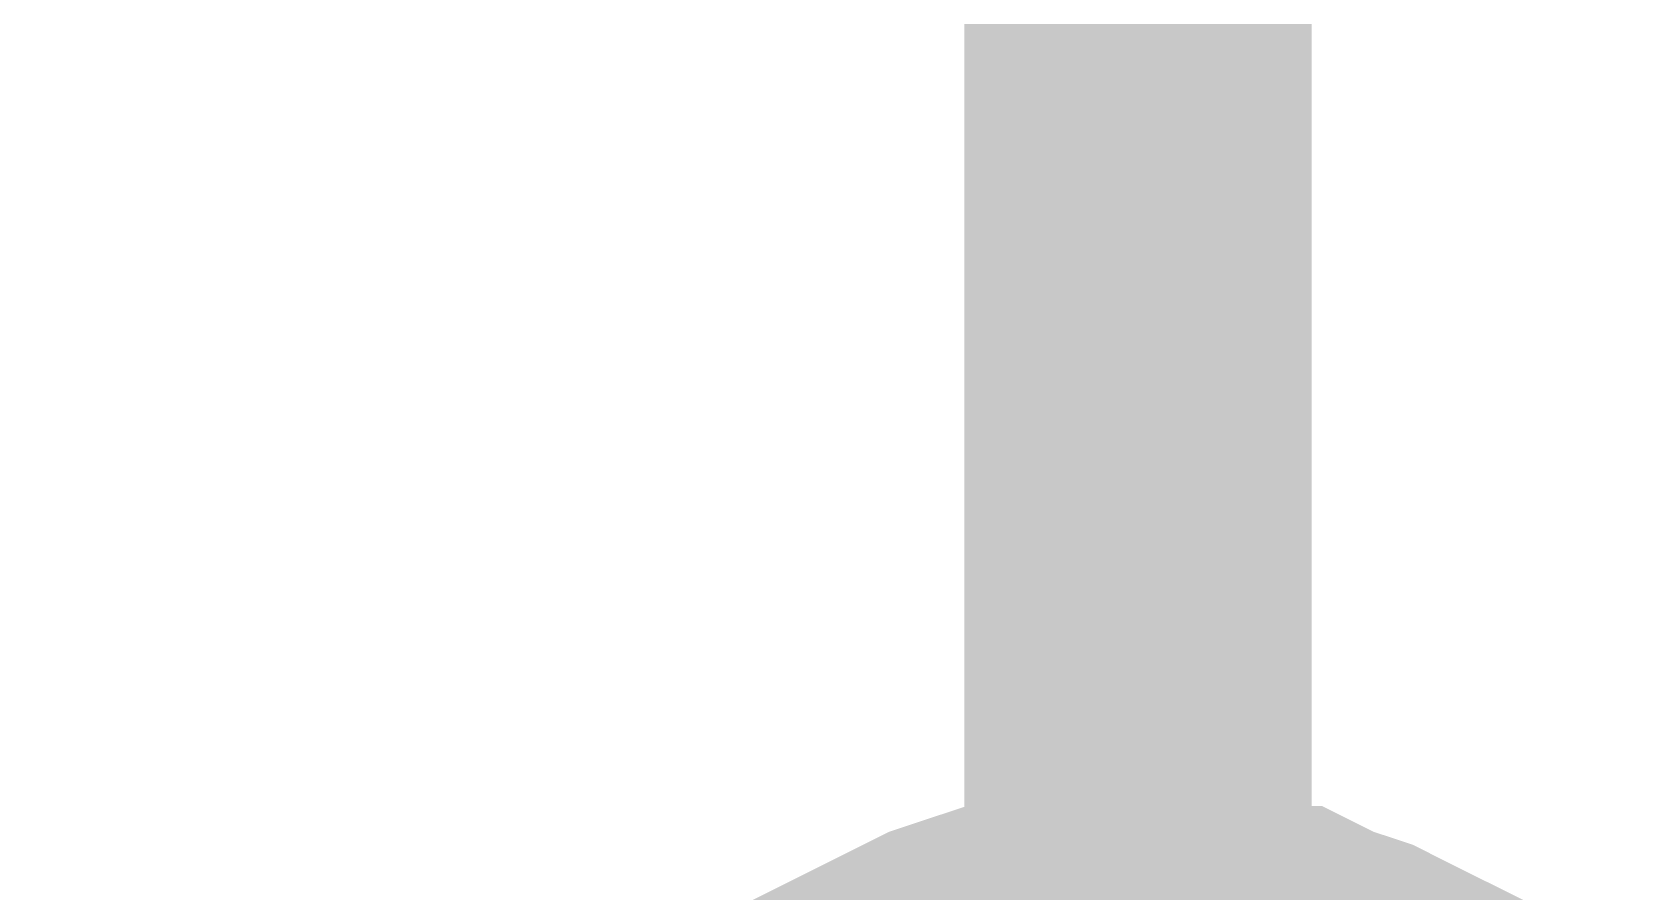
# Model space of a CAD drawing. Header units: inches. Extents: x 0 to 432, y 0 to 280.
# Drawn here: x 95.574 to 96.959, y 168.21 to 168.952 of the extents above; entities that cross this region are included whole.
import ezdxf

# ---------------------------------------------------------------- set-up
doc = ezdxf.new("R2010")
doc.units = ezdxf.units.IN
doc.layers.add('Sheet', color=255, linetype='Continuous')

msp = doc.modelspace()

# ---------------------------------------------------------------- linework, layer by layer
at = {"layer": 'Sheet'}
for points in [[(86.3645, 167.6288, 0.2997, 0.2997, 0), (96.5283, 167.6288, 0.2997, 0.2997, 0), (96.5283, 170.178, 0.2997, 0.2997, 0)], [(96.2363, 168.0555, 0.2997, 0.2997, 0), (96.2588, 168.0667, 0.2997, 0.2997, 0), (96.2812, 168.078, 0.2997, 0.2997, 0), (96.3037, 168.0892, 0.2997, 0.2997, 0), (96.3262, 168.1004, 0.2997, 0.2997, 0), (96.3486, 168.1117, 0.2997, 0.2997, 0), (96.3711, 168.1229, 0.2997, 0.2997, 0), (96.4048, 168.1341, 0.2997, 0.2997, 0), (96.4272, 168.1341, 0.2997, 0.2997, 0), (96.4497, 168.1341, 0.2997, 0.2997, 0), (96.4722, 168.1453, 0.2997, 0.2997, 0), (96.5059, 168.1453, 0.2997, 0.2997, 0), (96.5283, 168.1453, 0.2997, 0.2997, 0)], [(96.2363, 168.0555, 0.2997, 0.2997, 0), (96.2588, 168.0667, 0.2997, 0.2997, 0), (96.2812, 168.078, 0.2997, 0.2997, 0), (96.3037, 168.0892, 0.2997, 0.2997, 0), (96.3262, 168.1004, 0.2997, 0.2997, 0), (96.3486, 168.1117, 0.2997, 0.2997, 0), (96.3711, 168.1229, 0.2997, 0.2997, 0), (96.4048, 168.1341, 0.2997, 0.2997, 0), (96.4272, 168.1341, 0.2997, 0.2997, 0), (96.4497, 168.1341, 0.2997, 0.2997, 0), (96.4722, 168.1453, 0.2997, 0.2997, 0), (96.5059, 168.1453, 0.2997, 0.2997, 0), (96.5283, 168.1453, 0.2997, 0.2997, 0)], [(96.2363, 168.0555, 0.2997, 0.2997, 0), (96.2588, 168.0667, 0.2997, 0.2997, 0), (96.2812, 168.078, 0.2997, 0.2997, 0), (96.3037, 168.0892, 0.2997, 0.2997, 0), (96.3262, 168.1004, 0.2997, 0.2997, 0), (96.3486, 168.1117, 0.2997, 0.2997, 0), (96.3711, 168.1229, 0.2997, 0.2997, 0), (96.4048, 168.1341, 0.2997, 0.2997, 0), (96.4272, 168.1341, 0.2997, 0.2997, 0), (96.4497, 168.1341, 0.2997, 0.2997, 0), (96.4722, 168.1453, 0.2997, 0.2997, 0), (96.5059, 168.1453, 0.2997, 0.2997, 0), (96.5283, 168.1453, 0.2997, 0.2997, 0)], [(96.2363, 168.0555, 0.2997, 0.2997, 0), (96.2588, 168.0667, 0.2997, 0.2997, 0), (96.2812, 168.078, 0.2997, 0.2997, 0), (96.3037, 168.0892, 0.2997, 0.2997, 0), (96.3262, 168.1004, 0.2997, 0.2997, 0), (96.3486, 168.1117, 0.2997, 0.2997, 0), (96.3711, 168.1229, 0.2997, 0.2997, 0), (96.4048, 168.1341, 0.2997, 0.2997, 0), (96.4272, 168.1341, 0.2997, 0.2997, 0), (96.4497, 168.1341, 0.2997, 0.2997, 0), (96.4722, 168.1453, 0.2997, 0.2997, 0), (96.5059, 168.1453, 0.2997, 0.2997, 0), (96.5283, 168.1453, 0.2997, 0.2997, 0)], [(96.5283, 168.1453, 0.2997, 0.2997, 0), (96.5283, 168.1453, 0.2997, 0.2997, 0)], [(96.5283, 168.1453, 0.2997, 0.2997, 0), (96.5508, 168.1453, 0.2997, 0.2997, 0), (96.5845, 168.1453, 0.2997, 0.2997, 0), (96.6069, 168.1341, 0.2997, 0.2997, 0), (96.6294, 168.1341, 0.2997, 0.2997, 0), (96.6519, 168.1341, 0.2997, 0.2997, 0), (96.6743, 168.1229, 0.2997, 0.2997, 0), (96.708, 168.1117, 0.2997, 0.2997, 0), (96.7305, 168.1004, 0.2997, 0.2997, 0), (96.7529, 168.0892, 0.2997, 0.2997, 0), (96.7754, 168.078, 0.2997, 0.2997, 0), (96.7866, 168.0667, 0.2997, 0.2997, 0), (96.8091, 168.0555, 0.2997, 0.2997, 0)], [(96.5283, 168.1453, 0.2997, 0.2997, 0), (96.5283, 168.1453, 0.2997, 0.2997, 0)], [(96.5283, 168.1453, 0.2997, 0.2997, 0), (96.5508, 168.1453, 0.2997, 0.2997, 0), (96.5845, 168.1453, 0.2997, 0.2997, 0), (96.6069, 168.1341, 0.2997, 0.2997, 0), (96.6294, 168.1341, 0.2997, 0.2997, 0), (96.6519, 168.1341, 0.2997, 0.2997, 0), (96.6743, 168.1229, 0.2997, 0.2997, 0), (96.708, 168.1117, 0.2997, 0.2997, 0), (96.7305, 168.1004, 0.2997, 0.2997, 0), (96.7529, 168.0892, 0.2997, 0.2997, 0), (96.7754, 168.078, 0.2997, 0.2997, 0), (96.7866, 168.0667, 0.2997, 0.2997, 0), (96.8091, 168.0555, 0.2997, 0.2997, 0)], [(96.5283, 168.1453, 0.2997, 0.2997, 0), (96.5283, 168.1453, 0.2997, 0.2997, 0)], [(96.5283, 168.1453, 0.2997, 0.2997, 0), (96.5508, 168.1453, 0.2997, 0.2997, 0), (96.5845, 168.1453, 0.2997, 0.2997, 0), (96.6069, 168.1341, 0.2997, 0.2997, 0), (96.6294, 168.1341, 0.2997, 0.2997, 0), (96.6519, 168.1341, 0.2997, 0.2997, 0), (96.6743, 168.1229, 0.2997, 0.2997, 0), (96.708, 168.1117, 0.2997, 0.2997, 0), (96.7305, 168.1004, 0.2997, 0.2997, 0), (96.7529, 168.0892, 0.2997, 0.2997, 0), (96.7754, 168.078, 0.2997, 0.2997, 0), (96.7866, 168.0667, 0.2997, 0.2997, 0), (96.8091, 168.0555, 0.2997, 0.2997, 0)], [(96.5283, 168.1453, 0.2997, 0.2997, 0), (96.5283, 168.1453, 0.2997, 0.2997, 0)], [(96.5283, 168.1453, 0.2997, 0.2997, 0), (96.5508, 168.1453, 0.2997, 0.2997, 0), (96.5845, 168.1453, 0.2997, 0.2997, 0), (96.6069, 168.1341, 0.2997, 0.2997, 0), (96.6294, 168.1341, 0.2997, 0.2997, 0), (96.6519, 168.1341, 0.2997, 0.2997, 0), (96.6743, 168.1229, 0.2997, 0.2997, 0), (96.708, 168.1117, 0.2997, 0.2997, 0), (96.7305, 168.1004, 0.2997, 0.2997, 0), (96.7529, 168.0892, 0.2997, 0.2997, 0), (96.7754, 168.078, 0.2997, 0.2997, 0), (96.7866, 168.0667, 0.2997, 0.2997, 0), (96.8091, 168.0555, 0.2997, 0.2997, 0)]]:
    msp.add_lwpolyline(points, format="xyseb", dxfattribs=at)

doc.saveas('drawing.dxf')
